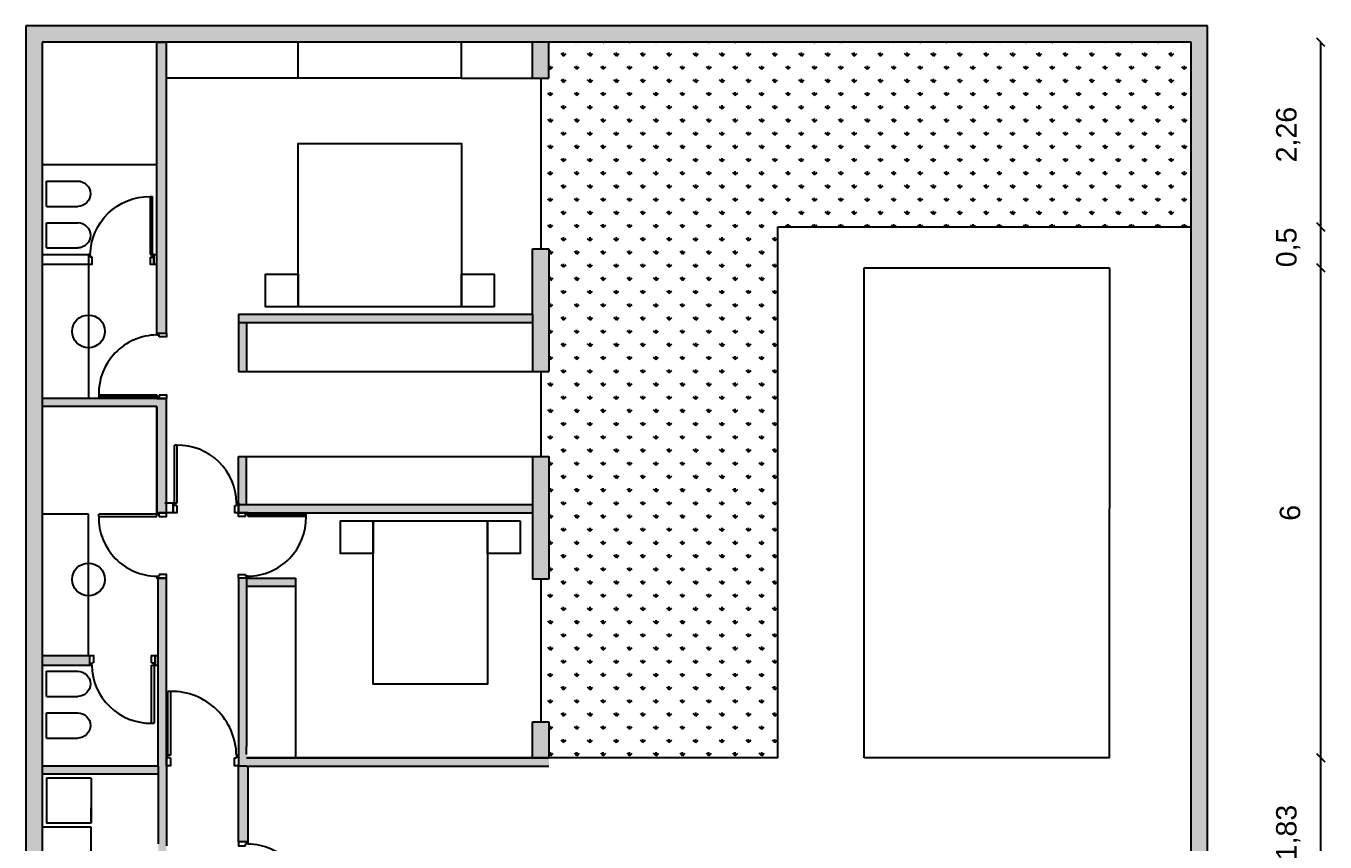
# Model space of a CAD drawing. Header units: millimetres. Extents: x 2837.7 to 2853.6, y 1067.1 to 1093.
# Drawn here: x 2837.67 to 2853.57, y 1082.97 to 1092.96 of the extents above; entities that cross this region are included whole.
import ezdxf

# ---------------------------------------------------------------- set-up
doc = ezdxf.new("R2010")
doc.units = ezdxf.units.MM
doc.styles.get("Standard").update_dxf_attribs({"font": 'arial.ttf'})
doc.dimstyles.new('ISO-25', dxfattribs={"dimtxt": 2.5, "dimasz": 2.5, "dimexe": 1.25, "dimexo": 0.625, "dimtad": 1, "dimtxsty": 'Standard', "dimcen": 2.5, "dimadec": 0, "dimazin": 0, "dimtfac": 1, "dimtmove": 0, "dimatfit": 3, "dimfxl": 1, "dimarcsym": 0})

# ---------------------------------------------------------------- blocks, each defined once
blk = doc.blocks.new('BID_ bathroom_ wc03')
at = {"color": 252, "true_color": 0x939598}
for p, q in [((0, 0), (0, 0.383)), ((0.309, 0), (0.309, 0.383))]:
    blk.add_line(p, q, dxfattribs=at)
blk.add_lwpolyline([(0, 0), (0.309, 0)], dxfattribs=at)
blk.add_arc((0.155, 0.383), 0.155, 0, 180, dxfattribs=at)
blk = doc.blocks.new('puerta 2')
at = {"color": 251, "true_color": 0x636466}
for p, q in [((-263.956, 76.175), (-263.931, 76.175)), ((-263.931, 76.156), (-263.931, 76.175)), ((-264.556, 75.556), (-263.956, 75.556)), ((-264.556, 75.556), (-264.556, 75.531)), ((-263.956, 75.531), (-264.556, 75.531)), ((-263.956, 75.556), (-263.956, 75.531)), ((-263.931, 75.531), (-263.956, 75.531)), ((-263.956, 75.518), (-263.856, 75.518)), ((-263.931, 75.556), (-263.931, 75.531))]:
    blk.add_line(p, q, dxfattribs=at)
for points in [[(-263.956, 76.175), (-263.956, 76.194), (-263.856, 76.194), (-263.856, 76.156), (-263.931, 76.156)], [(-263.931, 75.556), (-263.856, 75.556), (-263.856, 75.518), (-263.956, 75.518), (-263.956, 75.531)]]:
    blk.add_lwpolyline(points, dxfattribs=at)
blk.add_arc((-263.947, 75.566), 0.609, 90.8694, 180.9211, dxfattribs=at)
blk = doc.blocks.new('_Oblique')
at = {"color": 0, "linetype": 'ByBlock', "lineweight": -2}
blk.add_line((-0.5, -0.5), (0.5, 0.5), dxfattribs=at)
blk = doc.blocks.new('*D46')
at = {"color": 0, "lineweight": -2, "transparency": 16777216}
blk.add_line((2853.517, 1082.166), (2853.517, 1083.997), dxfattribs=at)
at = {"layer": 'Defpoints', "color": 0, "transparency": 16777216}
for p in [(2850.929, 1083.997), (2853.517, 1083.997), (2850.929, 1082.166)]:
    blk.add_point(p, dxfattribs=at)
at = {"color": 0, "lineweight": -2, "transparency": 16777216, "xscale": 0.1, "yscale": 0.1, "zscale": 0.1}
for p, rotation in [((2853.517, 1083.997), 90), ((2853.517, 1082.166), 270)]:
    blk.add_blockref('_Oblique', p, dxfattribs=dict(at, rotation=rotation))
at = {"color": 0, "transparency": 16777216, "insert": (2853.117, 1083.082), "char_height": 0.25, "attachment_point": 5, "rotation": 90}
blk.add_mtext('1,83', dxfattribs=at)
blk = doc.blocks.new('*D47')
at = {"color": 0, "lineweight": -2, "transparency": 16777216}
blk.add_line((2853.517, 1083.997), (2853.517, 1089.997), dxfattribs=at)
at = {"layer": 'Defpoints', "color": 0, "transparency": 16777216}
for p in [(2850.929, 1089.997), (2853.517, 1089.997), (2850.929, 1083.997)]:
    blk.add_point(p, dxfattribs=at)
at = {"color": 0, "lineweight": -2, "transparency": 16777216, "xscale": 0.1, "yscale": 0.1, "zscale": 0.1}
for p, rotation in [((2853.517, 1089.997), 90), ((2853.517, 1083.997), 270)]:
    blk.add_blockref('_Oblique', p, dxfattribs=dict(at, rotation=rotation))
at = {"color": 0, "transparency": 16777216, "insert": (2853.14, 1086.997), "char_height": 0.25, "attachment_point": 5, "rotation": 90}
blk.add_mtext('6', dxfattribs=at)
blk = doc.blocks.new('*D48')
at = {"color": 0, "lineweight": -2, "transparency": 16777216}
blk.add_line((2853.517, 1089.997), (2853.517, 1090.497), dxfattribs=at)
at = {"layer": 'Defpoints', "color": 0, "transparency": 16777216}
for p in [(2851.929, 1090.497), (2853.517, 1090.497), (2850.929, 1089.997)]:
    blk.add_point(p, dxfattribs=at)
at = {"color": 0, "lineweight": -2, "transparency": 16777216, "xscale": 0.1, "yscale": 0.1, "zscale": 0.1}
for p, rotation in [((2853.517, 1090.497), 90), ((2853.517, 1089.997), 270)]:
    blk.add_blockref('_Oblique', p, dxfattribs=dict(at, rotation=rotation))
at = {"color": 0, "transparency": 16777216, "insert": (2853.117, 1090.247), "char_height": 0.25, "attachment_point": 5, "rotation": 90}
blk.add_mtext('0,5', dxfattribs=at)
blk = doc.blocks.new('*D49')
at = {"color": 0, "lineweight": -2, "transparency": 16777216}
blk.add_line((2853.517, 1090.497), (2853.517, 1092.758), dxfattribs=at)
at = {"layer": 'Defpoints', "color": 0, "transparency": 16777216}
for p in [(2851.929, 1092.758), (2853.517, 1092.758), (2851.929, 1090.497)]:
    blk.add_point(p, dxfattribs=at)
at = {"color": 0, "lineweight": -2, "transparency": 16777216, "xscale": 0.1, "yscale": 0.1, "zscale": 0.1}
for p, rotation in [((2853.517, 1092.758), 90), ((2853.517, 1090.497), 270)]:
    blk.add_blockref('_Oblique', p, dxfattribs=dict(at, rotation=rotation))
at = {"color": 0, "transparency": 16777216, "insert": (2853.117, 1091.628), "char_height": 0.25, "attachment_point": 5, "rotation": 90}
blk.add_mtext('2,26', dxfattribs=at)

msp = doc.modelspace()

# ---------------------------------------------------------------- hatches: boundary and pattern name
h = msp.add_hatch(color=256)
h.dxf.hatch_style = 1
h.paths.add_polyline_path([(2837.869, 1072.148), (2837.869, 1075.148), (2837.869, 1092.758), (2851.929, 1092.758), (2851.929, 1067.148), (2852.129, 1067.148), (2852.129, 1092.958), (2837.669, 1092.958), (2837.669, 1067.148), (2837.869, 1067.148)])
h.paths.add_polyline_path([(2837.867, 1078.437, -0.077432), (2837.867, 1078.439), (2837.867, 1078.437)], flags=16)
h.paths.add_polyline_path([(2837.865, 1078.663, -0.092072), (2837.864, 1078.667, 1.89878)], flags=16)
h.paths.add_polyline_path([(2837.862, 1078.664), (2837.862, 1078.664), (2837.862, 1078.663), (2837.864, 1078.663), (2837.869, 1078.663, -0.462086)], flags=16)
h = msp.add_hatch(color=256)
h.dxf.hatch_style = 1
h.paths.add_polyline_path([(2839.388, 1088.297), (2839.388, 1088.397), (2839.269, 1088.397), (2837.869, 1088.397), (2837.869, 1088.297), (2839.269, 1088.297), (2839.269, 1086.997), (2839.388, 1086.997)])
h.paths.add_polyline_path([(2839.388, 1086.197), (2839.288, 1086.197), (2839.288, 1085.249), (2839.288, 1083.897), (2839.288, 1082.944), (2839.288, 1081.348), (2839.388, 1081.348), (2839.388, 1082.944), (2839.388, 1083.897), (2839.388, 1085.249)])
h.paths.add_polyline_path([(2839.288, 1083.897), (2837.869, 1083.897), (2837.869, 1083.797), (2839.288, 1083.797)])
h.paths.add_polyline_path([(2839.334, 1080.348), (2837.869, 1080.348), (2837.869, 1080.248), (2839.334, 1080.248)])
h.paths.add_polyline_path([(2838.488, 1082.185), (2837.869, 1082.185), (2837.869, 1082.066), (2838.488, 1082.066)])
h.paths.add_polyline_path([(2846.869, 1082.166), (2840.369, 1082.166), (2840.269, 1082.166), (2840.269, 1081.348), (2840.369, 1081.348), (2840.369, 1082.048), (2843.869, 1082.048), (2846.869, 1082.048)])
h.paths.add_polyline_path([(2844.069, 1082.048), (2843.869, 1082.048), (2843.869, 1081.348), (2844.069, 1081.348)], flags=17)
h.paths.add_polyline_path([(2844.069, 1084.437), (2843.869, 1084.437), (2843.869, 1083.997), (2844.069, 1083.997)])
h.paths.add_polyline_path([(2844.069, 1079.348), (2843.869, 1079.348), (2843.869, 1078.348), (2844.069, 1078.348)])
h.paths.add_polyline_path([(2844.069, 1089.429), (2844.069, 1090.229), (2843.869, 1090.229), (2843.869, 1089.429), (2843.869, 1088.729), (2844.069, 1088.729)])
h.paths.add_polyline_path([(2844.069, 1087.686), (2843.869, 1087.686), (2843.869, 1086.186), (2844.069, 1086.186)])
h.paths.add_polyline_path([(2843.869, 1087.097), (2840.269, 1087.097), (2840.269, 1086.997), (2840.388, 1086.997), (2843.869, 1086.997)])
h.paths.add_polyline_path([(2844.069, 1092.758), (2843.869, 1092.758), (2843.869, 1092.319), (2844.069, 1092.319)])
h = msp.add_hatch(color=256)
h.dxf.hatch_style = 1
h.paths.add_polyline_path([(2839.269, 1089.197), (2839.388, 1089.197), (2839.388, 1092.758), (2839.269, 1092.758)])
at = {"transparency": 33554559}
h = msp.add_hatch(dxfattribs=at)
h.set_pattern_fill('GRASS', color=82, scale=0.009)
h.set_pattern_definition([(90, (1016.53353, -91.7799), (-0.16164461, 0.16164461), [0.0428625, -0.28042672]), (45, (1016.53353, -91.7799), (-0.16164461, 0.16164461), [0.0428625, -0.1857375]), (135, (1016.53353, -91.7799), (-0.16164461, -0.16164461), [0.0428625, -0.1857375])])
h.paths.add_polyline_path([(2844.069, 1088.729), (2843.969, 1088.729), (2843.969, 1087.686), (2844.069, 1087.686), (2844.069, 1086.186), (2843.969, 1086.186), (2843.969, 1084.437), (2844.069, 1084.437), (2844.069, 1083.997), (2846.869, 1083.997), (2846.869, 1090.497), (2851.929, 1090.497), (2851.929, 1092.758), (2844.069, 1092.758), (2844.069, 1092.319), (2843.969, 1092.319), (2843.969, 1090.229), (2844.069, 1090.229), (2844.069, 1089.429)])
h = msp.add_hatch(color=256)
h.dxf.hatch_style = 1
h.paths.add_polyline_path([(2843.869, 1089.429), (2840.269, 1089.429), (2840.269, 1089.329), (2843.869, 1089.329)])
h.paths.add_polyline_path([(2840.369, 1089.329), (2840.269, 1089.329), (2840.269, 1088.729), (2840.369, 1088.729)])
h.paths.add_polyline_path([(2840.369, 1089.429), (2840.269, 1089.429)], flags=16)
h = msp.add_hatch(color=256)
h.dxf.hatch_style = 1
h.paths.add_polyline_path([(2840.369, 1087.686), (2840.269, 1087.686), (2840.269, 1087.097), (2840.369, 1087.097)])
h = msp.add_hatch(color=256)
h.dxf.hatch_style = 1
h.paths.add_polyline_path([(2840.269, 1083.897), (2840.369, 1083.897), (2840.369, 1084.037), (2840.369, 1084.137), (2840.369, 1086.197), (2840.269, 1086.197)])
h = msp.add_hatch(color=256)
h.dxf.hatch_style = 1
h.paths.add_polyline_path([(2840.969, 1086.097), (2840.969, 1086.197), (2840.369, 1086.197), (2840.369, 1086.097)])
h = msp.add_hatch(color=256)
h.dxf.hatch_style = 1
h.paths.add_polyline_path([(2838.453, 1085.13), (2838.453, 1085.249), (2837.869, 1085.249), (2837.869, 1085.13)])
h = msp.add_hatch(color=256)
h.dxf.hatch_style = 1
h.paths.add_polyline_path([(2844.069, 1083.897), (2844.069, 1083.997), (2840.369, 1083.997), (2840.369, 1083.897)])
h = msp.add_hatch(color=256)
h.dxf.hatch_style = 1
h.paths.add_polyline_path([(2840.388, 1083.897), (2840.369, 1083.897), (2840.269, 1083.897), (2840.269, 1082.966), (2840.388, 1082.966)])

# ---------------------------------------------------------------- linework, layer by layer
for p, q in [((2852.129, 1092.958), (2837.669, 1092.958)), ((2837.669, 1092.958), (2837.669, 1067.148)), ((2852.129, 1067.148), (2852.129, 1092.958)), ((2851.929, 1092.758), (2837.869, 1092.758)), ((2837.869, 1092.758), (2837.869, 1067.148)), ((2839.269, 1089.197), (2839.269, 1092.758)), ((2839.269, 1092.758), (2839.369, 1092.758)), ((2839.388, 1089.197), (2839.388, 1092.758)), ((2844.069, 1092.758), (2843.869, 1092.758)), ((2843.869, 1092.319), (2843.869, 1092.758)), ((2844.069, 1092.319), (2844.069, 1092.758)), ((2851.929, 1067.148), (2851.929, 1092.758)), ((2843.869, 1092.319), (2843.869, 1092.319)), ((2843.869, 1092.319), (2844.069, 1092.319)), ((2846.869, 1083.997), (2846.869, 1090.497)), ((2846.869, 1090.497), (2851.929, 1090.497)), ((2837.869, 1090.158), (2838.434, 1090.158)), ((2839.234, 1090.158), (2839.269, 1090.158)), ((2843.869, 1089.429), (2843.869, 1090.229)), ((2843.869, 1090.229), (2844.069, 1090.229)), ((2844.069, 1090.229), (2844.069, 1089.429)), ((2837.869, 1090.04), (2838.434, 1090.04)), ((2839.234, 1090.04), (2839.269, 1090.04)), ((2840.269, 1089.429), (2843.869, 1089.429)), ((2840.269, 1089.429), (2840.269, 1089.329)), ((2843.869, 1089.429), (2843.869, 1088.729)), ((2844.069, 1089.429), (2844.069, 1088.729)), ((2839.269, 1089.197), (2839.388, 1089.197)), ((2840.269, 1089.329), (2843.869, 1089.329)), ((2840.269, 1089.329), (2840.269, 1088.729)), ((2840.369, 1089.329), (2840.369, 1088.729)), ((2840.269, 1088.729), (2840.369, 1088.729)), ((2843.869, 1088.729), (2844.069, 1088.729)), ((2839.269, 1088.397), (2837.869, 1088.397)), ((2839.388, 1088.297), (2839.388, 1088.397)), ((2839.269, 1088.297), (2837.869, 1088.297)), ((2839.269, 1086.997), (2839.269, 1088.297)), ((2839.269, 1088.297), (2839.269, 1086.997)), ((2839.388, 1086.997), (2839.388, 1088.297)), ((2840.269, 1087.086), (2840.269, 1087.686)), ((2840.269, 1087.686), (2840.369, 1087.686)), ((2840.369, 1087.097), (2840.369, 1087.686)), ((2843.869, 1087.686), (2843.869, 1087.097)), ((2843.869, 1087.686), (2844.069, 1087.686)), ((2843.869, 1087.686), (2843.869, 1086.186)), ((2844.069, 1087.686), (2844.069, 1086.186)), ((2839.469, 1087.116), (2839.369, 1087.116)), ((2839.469, 1086.997), (2839.269, 1086.997)), ((2840.269, 1087.097), (2843.869, 1087.097)), ((2840.269, 1086.997), (2840.269, 1087.097)), ((2840.269, 1086.997), (2843.869, 1086.997)), ((2839.288, 1085.249), (2839.288, 1086.197)), ((2839.388, 1085.249), (2839.388, 1086.197)), ((2840.269, 1086.197), (2840.269, 1083.897)), ((2840.369, 1086.197), (2840.369, 1084.137)), ((2840.369, 1086.197), (2840.969, 1086.197)), ((2840.969, 1086.197), (2840.969, 1086.097)), ((2844.069, 1086.186), (2843.869, 1086.186)), ((2840.969, 1086.097), (2840.369, 1086.097)), ((2837.869, 1085.249), (2838.479, 1085.249)), ((2839.253, 1085.249), (2839.288, 1085.249)), ((2839.288, 1083.897), (2839.288, 1085.249)), ((2839.388, 1083.897), (2839.388, 1085.249)), ((2837.869, 1085.13), (2838.457, 1085.13)), ((2839.253, 1085.13), (2839.288, 1085.13)), ((2843.869, 1083.997), (2843.869, 1084.437)), ((2843.869, 1084.437), (2844.069, 1084.437)), ((2844.069, 1084.437), (2844.069, 1083.997)), ((2840.369, 1084.037), (2840.369, 1084.137)), ((2837.869, 1084.037), (2837.869, 1082.537)), ((2840.369, 1083.997), (2844.069, 1083.997)), ((2844.069, 1083.997), (2840.369, 1083.997)), ((2846.869, 1083.997), (2844.069, 1083.997)), ((2839.288, 1083.897), (2837.869, 1083.897)), ((2839.288, 1083.797), (2837.869, 1083.797)), ((2839.288, 1083.897), (2839.288, 1082.944)), ((2839.388, 1083.897), (2839.388, 1082.921)), ((2840.369, 1083.897), (2840.269, 1083.897)), ((2840.269, 1082.966), (2840.269, 1083.897)), ((2840.369, 1083.897), (2844.069, 1083.897)), ((2840.388, 1082.966), (2840.388, 1083.897))]:
    msp.add_line(p, q)
at = {"color": 252, "true_color": 0x939598}
for p, q in [((2841.001, 1092.319), (2841.001, 1092.758)), ((2843.001, 1092.319), (2843.001, 1092.758)), ((2841.001, 1092.319), (2839.388, 1092.319)), ((2843.001, 1092.319), (2841.001, 1092.319)), ((2843.001, 1092.319), (2843.869, 1092.319)), ((2843.969, 1092.319), (2843.969, 1090.229)), ((2839.269, 1091.258), (2837.869, 1091.258)), ((2838.434, 1090.04), (2838.434, 1088.397)), ((2840.369, 1088.729), (2843.869, 1088.729)), ((2843.969, 1088.729), (2843.969, 1087.686)), ((2840.369, 1087.686), (2843.869, 1087.686)), ((2838.434, 1086.982), (2837.869, 1086.982)), ((2838.434, 1085.249), (2838.434, 1086.982)), ((2843.969, 1086.186), (2843.969, 1084.437)), ((2840.969, 1086.097), (2840.969, 1083.997)), ((2838.469, 1083.747), (2837.919, 1083.747)), ((2837.919, 1083.747), (2837.919, 1083.197)), ((2838.469, 1083.747), (2838.469, 1083.197)), ((2838.469, 1083.197), (2838.469, 1083.387)), ((2838.469, 1083.147), (2837.869, 1083.147)), ((2838.469, 1083.197), (2837.919, 1083.197)), ((2838.469, 1082.537), (2838.469, 1083.147))]:
    msp.add_line(p, q, dxfattribs=at)
at = {"color": 251, "true_color": 0x636466}
for p, q in [((2847.929, 1083.997), (2847.929, 1089.997)), ((2847.929, 1089.997), (2850.929, 1089.997)), ((2850.929, 1089.997), (2850.929, 1087.05)), ((2850.929, 1083.997), (2850.929, 1087.05)), ((2850.929, 1083.997), (2847.929, 1083.997))]:
    msp.add_line(p, q, dxfattribs=at)
at = {"color": 1}
for p, q in [((2839.269, 1086.982), (2838.56, 1086.982)), ((2838.56, 1086.952), (2838.56, 1086.982)), ((2838.56, 1086.952), (2839.269, 1086.952)), ((2839.269, 1086.997), (2839.388, 1086.997)), ((2839.269, 1086.952), (2839.269, 1086.982)), ((2839.299, 1086.982), (2839.269, 1086.982)), ((2839.299, 1086.952), (2839.299, 1086.982)), ((2839.269, 1086.22), (2839.299, 1086.22)), ((2839.369, 1086.197), (2839.269, 1086.197)), ((2839.299, 1086.242), (2839.299, 1086.22))]:
    msp.add_line(p, q, dxfattribs=at)
at = {"color": 252, "true_color": 0x939598}
for points in [[(2843.001, 1089.519), (2841.001, 1089.519), (2841.001, 1091.519), (2843.001, 1091.519)], [(2841.001, 1089.519), (2840.601, 1089.519), (2840.601, 1089.919), (2841.001, 1089.919)], [(2843.401, 1089.519), (2843.001, 1089.519), (2843.001, 1089.919), (2843.401, 1089.919)], [(2841.919, 1086.899), (2841.919, 1086.499), (2841.519, 1086.499), (2841.519, 1086.899)], [(2843.319, 1086.899), (2843.319, 1084.899), (2841.919, 1084.899), (2841.919, 1086.899)], [(2843.719, 1086.899), (2843.719, 1086.499), (2843.319, 1086.499), (2843.319, 1086.899)]]:
    msp.add_lwpolyline(points, close=True, dxfattribs=at)
at = {"color": 1}
for points in [[(2839.299, 1086.952), (2839.388, 1086.952), (2839.388, 1086.997), (2839.269, 1086.997), (2839.269, 1086.982)], [(2839.269, 1086.22), (2839.269, 1086.197), (2839.388, 1086.197), (2839.388, 1086.242), (2839.299, 1086.242)]]:
    msp.add_lwpolyline(points, dxfattribs=at)
at = {"color": 252, "true_color": 0x939598}
for centre in [(2838.434, 1089.219), (2838.434, 1086.182)]:
    msp.add_circle(centre, 0.2, dxfattribs=at)
at = {"color": 1}
msp.add_arc((2839.28, 1086.941), 0.721, 179.0789, 269.1306, dxfattribs=at)

# ---------------------------------------------------------------- block references
at = {"color": 252, "true_color": 0x939598, "xscale": -1, "rotation": 270}
for p in [(2837.919, 1090.749), (2837.919, 1090.24), (2837.919, 1084.748), (2837.919, 1084.239)]:
    msp.add_blockref('BID_ bathroom_ wc03', p, dxfattribs=at)
for p, xscale, yscale, zscale, rotation in [((2928.578, 777.877), -1.183081928423286, 1.183081928423286, 1.183081928423286, 90), ((2750.126, 774.834), 1.183081928423286, 1.183081928423286, 1.183081928423286, 270), ((2528.106, 1176.341), 1.183081928423286, 1.183081928423286, 1.183081928423286, 180), ((2928.596, 1397.412), 1.183081928423286, 1.183081928423286, 1.183081928423286, 90.00000000000003), ((2740.921, 739.858), 1.303892054354967, 1.303892054354967, 1.303892054354967, 270)]:
    msp.add_blockref('puerta 2', p, dxfattribs=dict(xscale=xscale, yscale=yscale, zscale=zscale, rotation=rotation))
at = {"yscale": 1.183081928423286, "zscale": 1.183081928423286}
for p, xscale in [((3151.551, 999.054), 1.183081928423286), ((2528.106, 992.823), -1.183081928423286)]:
    msp.add_blockref('puerta 2', p, dxfattribs=dict(at, xscale=xscale))

# ---------------------------------------------------------------- dimensions: what is measured, and where the dimension line sits
at = {"color": 1}
for base, p1, p2, picture, middle in [((2853.517, 1092.758), (2851.929, 1090.497), (2851.929, 1092.758), '*D49', (2853.117, 1091.628)), ((2853.517, 1089.997), (2850.929, 1083.997), (2850.929, 1089.997), '*D47', (2853.14, 1086.997)), ((2853.517, 1083.997), (2850.929, 1082.166), (2850.929, 1083.997), '*D46', (2853.117, 1083.082))]:
    dim = msp.add_linear_dim(base=base, p1=p1, p2=p2, angle=270, dimstyle='ISO-25', override={"dimtxt": 0.25, "dimasz": 0.1, "dimgap": 0.25, "dimblk1": 'Oblique', "dimblk2": 'Oblique', "dimsah": 1, "dimse1": 1, "dimse2": 1}, dxfattribs=at)
    dim.commit()
    dim.dimension.update_dxf_attribs({"geometry": picture, "text_midpoint": middle})
dim = msp.add_linear_dim(base=(2853.517, 1090.497), p1=(2850.929, 1089.997), p2=(2851.929, 1090.497), angle=270, dimstyle='ISO-25', override={"dimtxt": 0.25, "dimasz": 0.1, "dimgap": 0.25, "dimblk1": 'Oblique', "dimblk2": 'Oblique', "dimsah": 1, "dimse1": 1, "dimse2": 1}, dxfattribs=at)
dim.commit()
dim.dimension.update_dxf_attribs({"geometry": '*D48', "text_midpoint": (2853.517, 1090.247), "dimtype": 160})

doc.saveas('drawing.dxf')
